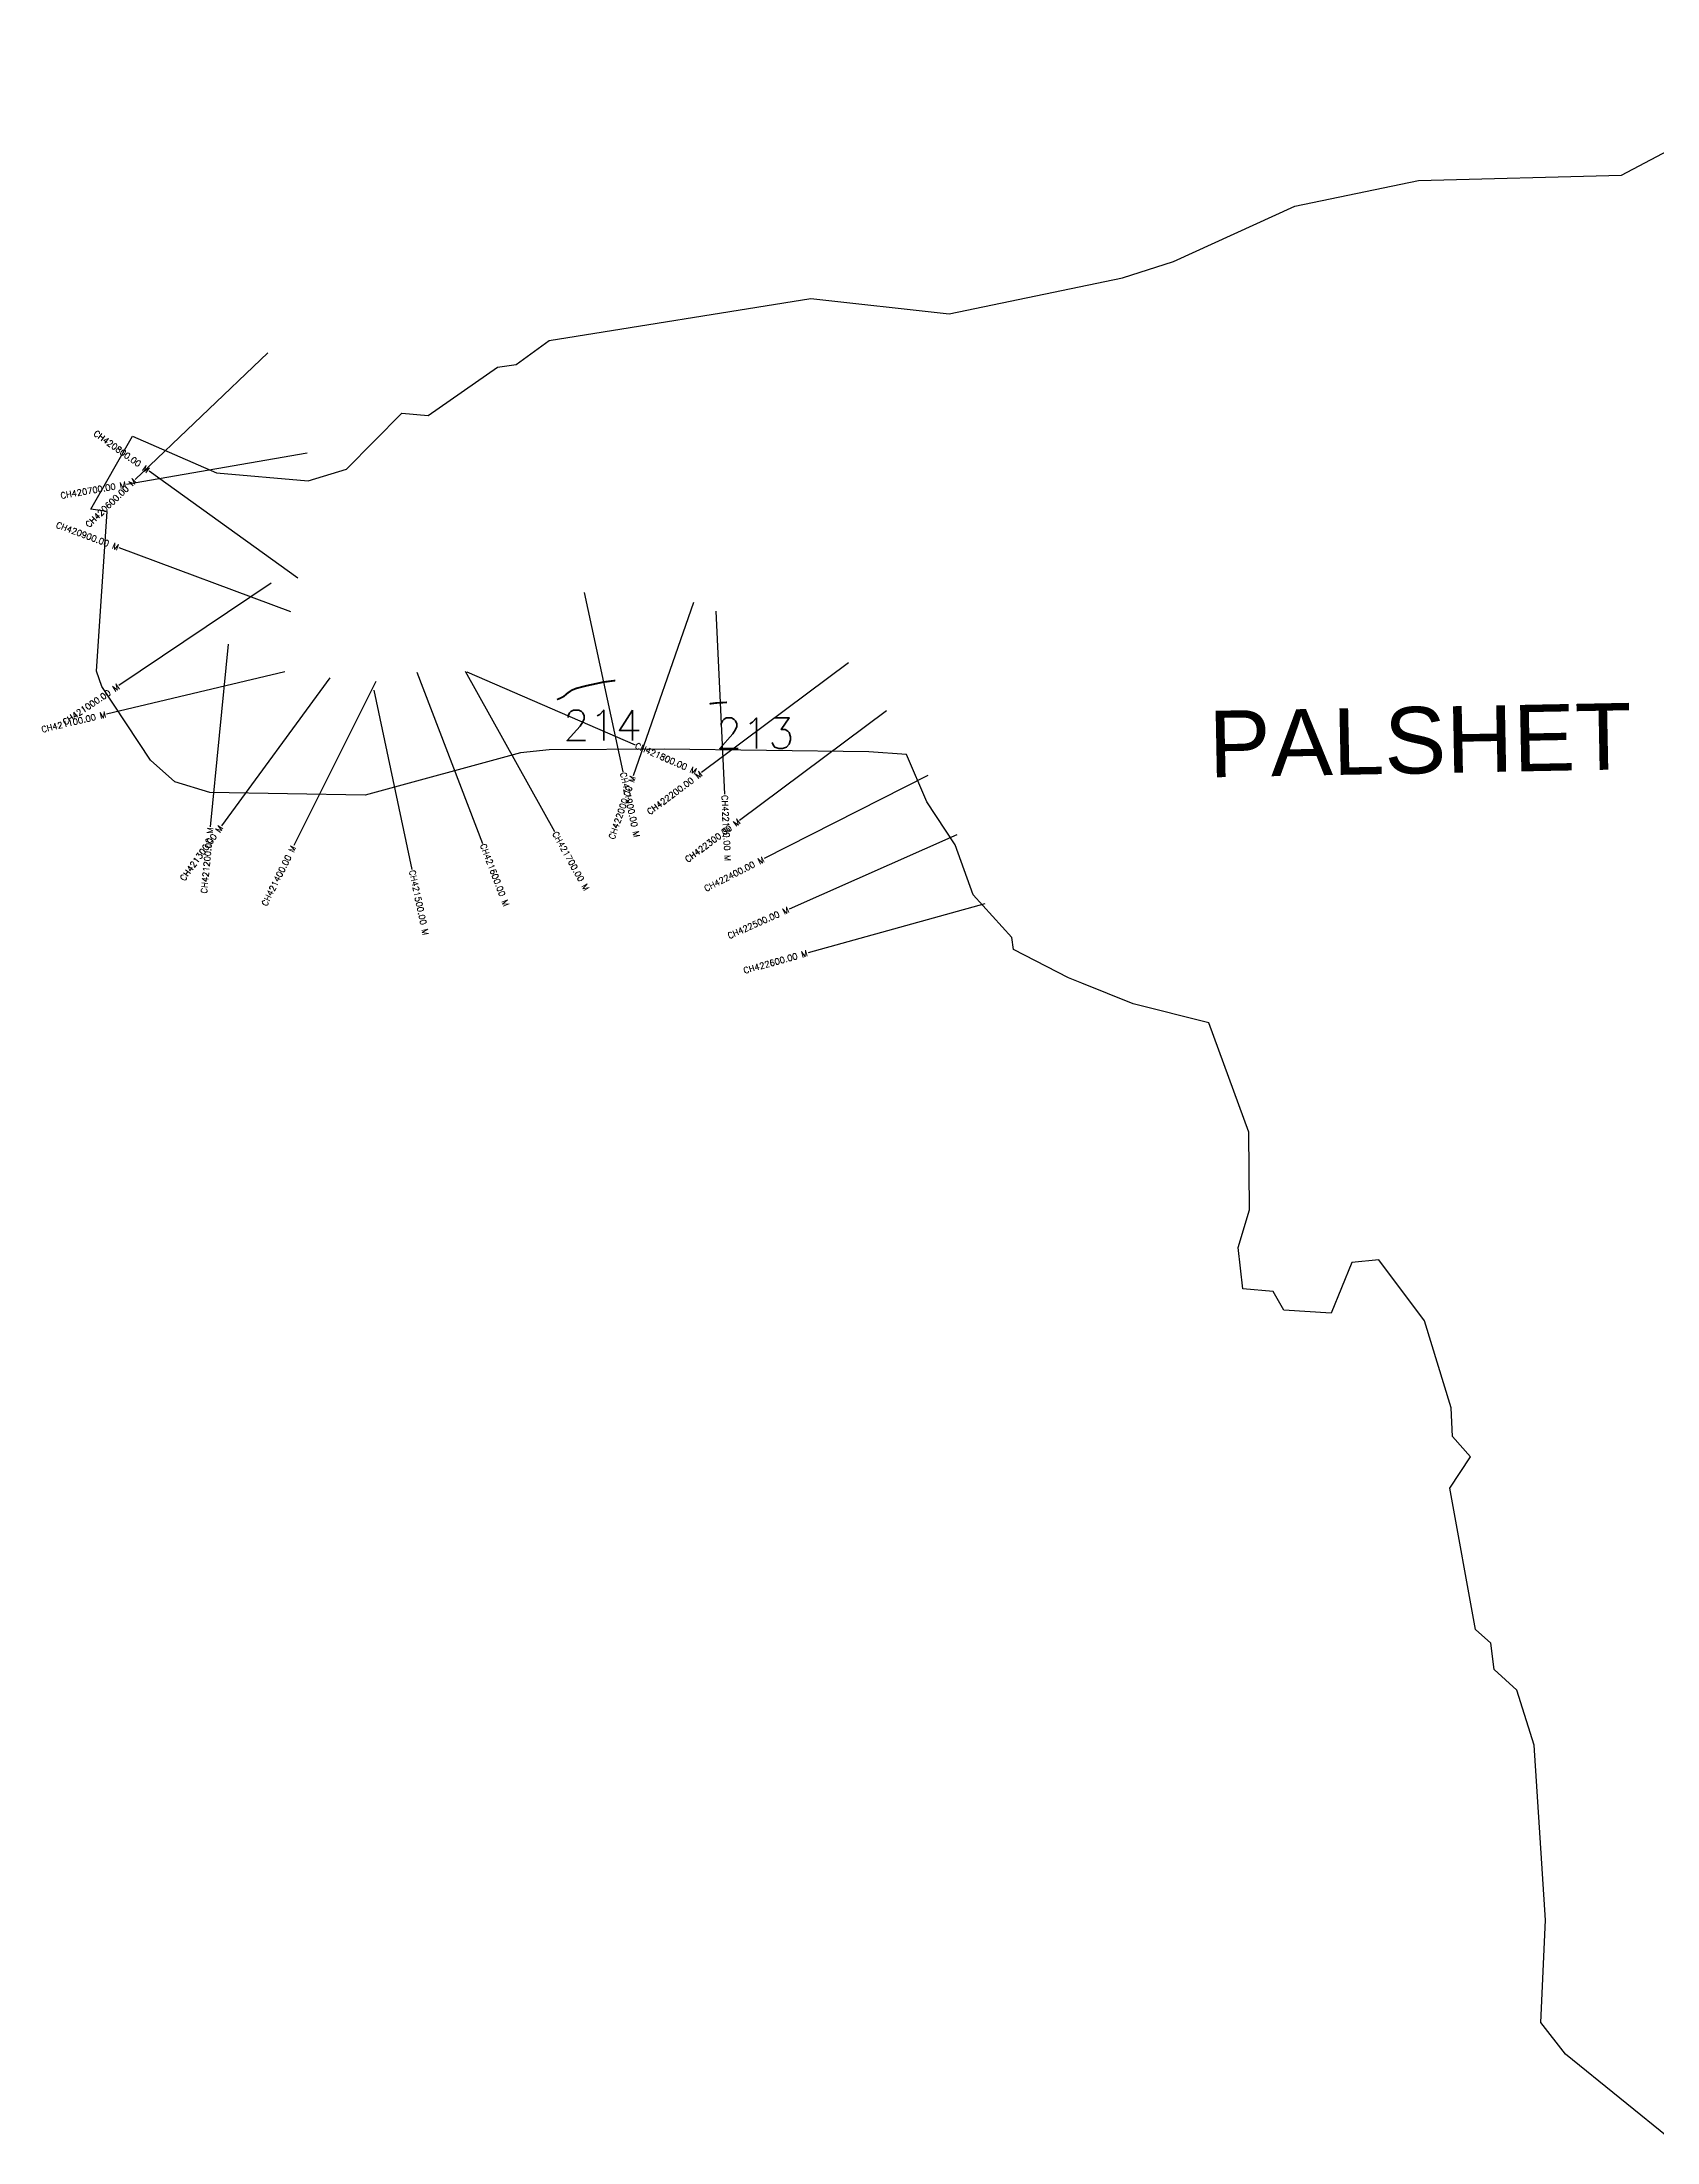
# Model space of a CAD drawing. Header units: metres. Extents: x 307119 to 311687, y 1926129 to 1930527.
# Drawn here: x 307119 to 309761, y 1927067 to 1930501 of the extents above; entities that cross this region are included whole.
import ezdxf
from ezdxf.enums import TextEntityAlignment as Align

# ---------------------------------------------------------------- set-up
doc = ezdxf.new("R2010")
doc.units = ezdxf.units.M
for name, color, linetype in [('ARTIFICIALLY PROTECTED', 4, 'Continuous'), ('CS', 134, 'Continuous'), ('CSMark', 6, 'Continuous'), ('VILLAGE NAME', 250, 'Continuous')]:
    doc.layers.add(name, color=color, linetype=linetype)
doc.styles.get("Standard").update_dxf_attribs({"font": 'simplex.shx'})

msp = doc.modelspace()

# ---------------------------------------------------------------- linework, layer by layer
at = {"color": 6, "flags": 128}
for points in [[(307266.6, 1929856.4), (307404, 1929796.4), (307553.8, 1929783.8), (307616.6, 1929802.8), (307707.1, 1929894), (307750.5, 1929890.6), (307863.9, 1929969.5), (307894.1, 1929973.9), (307948.1, 1930013), (308376.2, 1930081.5), (308602.7, 1930056.7), (308886, 1930115.8), (308969.5, 1930142.3), (309168, 1930232.9), (309370.4, 1930274.5), (309702.7, 1930283.6), (310115.4, 1930501.3)], [(309788.8, 1927066.6), (309610.9, 1927210.4), (309570.7, 1927262), (309578.2, 1927429.7), (309559.8, 1927715.9), (309531.2, 1927805.6), (309494.5, 1927839.6), (309488.7, 1927882.3), (309463.8, 1927904.6), (309421.9, 1928135.9), (309455.3, 1928187.4), (309425.8, 1928220.3), (309424, 1928267.2), (309380.5, 1928409.9), (309305.5, 1928509.2), (309261.5, 1928505.3), (309227.4, 1928422.2), (309150.4, 1928427.2), (309132.9, 1928457.9), (309083.1, 1928462.1), (309075.2, 1928529.6), (309093.9, 1928591.5), (309092.8, 1928718.5), (309027.6, 1928897.3), (308903.8, 1928928.4), (308819.4, 1928962.1), (308798.1, 1928970.5), (308707.8, 1929017), (308704.9, 1929036.5), (308642.1, 1929106.6), (308612.6, 1929188.3), (308566.1, 1929258.6), (308532.9, 1929336), (308471, 1929340.1), (308136.3, 1929344.7), (307948.5, 1929343.8), (307901.1, 1929338.9), (307647.1, 1929269.4), (307393.1, 1929273.7), (307336.1, 1929291.5), (307296, 1929326.9), (307216.3, 1929446.9), (307207.7, 1929472.3), (307225.1, 1929733.6), (307198.7, 1929737.4), (307266.6, 1929856.4)]]:
    msp.add_lwpolyline(points, dxfattribs=at)
at = {"layer": 'ARTIFICIALLY PROTECTED', "const_width": 3, "flags": 128}
for points in [[(307961, 1929425.6), (307968.8, 1929429.2), (307972.3, 1929431.1), (307977.9, 1929436), (307985, 1929441), (307992.3, 1929444), (308008, 1929448.1), (308037.5, 1929454.5), (308056.4, 1929456.9)], [(308210.6, 1929418.7), (308211.7, 1929419), (308223.3, 1929420.4), (308239.3, 1929421.2)]]:
    msp.add_lwpolyline(points, dxfattribs=at)
at = {"layer": 'CS'}
for p, q in [((307488, 1929993), (307271.2, 1929785.6)), ((307552.4, 1929828.8), (307256.8, 1929777.7)), ((307537.3, 1929624.2), (307293.6, 1929799.1)), ((307525.8, 1929569.1), (307244.7, 1929673.9)), ((307493.5, 1929616), (307244.5, 1929448.7)), ((308005.5, 1929601), (308068.8, 1929307.8)), ((308184.1, 1929584.7), (308085.9, 1929301.3)), ((308221, 1929570.5), (308235.3, 1929270.8)), ((307423, 1929516.2), (307393.8, 1929217.6)), ((308438, 1929485.9), (308197.7, 1929306.3)), ((307516, 1929470.9), (307224, 1929401.8)), ((307589.3, 1929461.4), (307412.1, 1929219.3)), ((307664.8, 1929455.4), (307530.7, 1929187)), ((307661.6, 1929441.3), (307723.8, 1929147.8)), ((307732, 1929470.7), (307839.4, 1929190.5)), ((307811, 1929472), (307956.8, 1929209.9)), ((307813.6, 1929471.4), (308088.7, 1929351.6)), ((308500.3, 1929407.5), (308259.8, 1929228.2)), ((308567.5, 1929301.8), (308300.2, 1929165.6)), ((308615.1, 1929204.8), (308340.9, 1929083.1)), ((308660.8, 1929091.9), (308371.7, 1929011.6))]:
    msp.add_line(p, q, dxfattribs=at)

# ---------------------------------------------------------------- texts
at = {"char_height": 50, "attachment_point": 1}
for s, insert in [('214', (307971, 1929408.6)), ('213', (308220.9, 1929395.8))]:
    msp.add_mtext_dynamic_manual_height_columns(s, width=84.374, gutter_width=1, heights=[74.2], dxfattribs=dict(at, insert=insert))
at = {"layer": 'CSMark'}
for s, rotation, p in [('CH420800.00 M', 324.3266, (307292.8, 1929799.7)), ('CH420600.00 M', 43.7169, (307270.4, 1929785)), ('CH420700.00 M', 9.7894, (307255.8, 1929777.6)), ('CH420900.00 M', 339.5523, (307243.8, 1929674.3)), ('CH421000.00 M', 33.8939, (307243.7, 1929448.1)), ('CH421100.00 M', 13.3157, (307223.1, 1929401.6)), ('CH422200.00 M', 36.7872, (308196.9, 1929305.7)), ('CH422000.00 M', 70.8943, (308085.5, 1929300.3)), ('CH421300.00 M', 53.8026, (307411.5, 1929218.5)), ('CH421200.00 M', 84.4288, (307393.8, 1929216.6)), ('CH422300.00 M', 36.7029, (308259, 1929227.6)), ('CH421400.00 M', 63.4493, (307530.2, 1929186.1)), ('CH422400.00 M', 27.003, (308299.3, 1929165.1)), ('CH422500.00 M', 23.9415, (308340, 1929082.7)), ('CH422600.00 M', 15.5362, (308370.8, 1929011.3))]:
    msp.add_text(s, height=10, rotation=rotation, dxfattribs=at).set_placement(p, align=Align.MIDDLE_RIGHT)
for s, rotation, p in [('CH421800.00 M', 336.4565, (308089.6, 1929351.2)), ('CH421900.00 M', 282.1806, (308069, 1929306.8)), ('CH422100.00 M', 272.7193, (308235.3, 1929269.8)), ('CH421700.00 M', 299.0802, (307957.3, 1929209)), ('CH421600.00 M', 290.9632, (307839.7, 1929189.6)), ('CH421500.00 M', 281.9794, (307724, 1929146.8))]:
    msp.add_text(s, height=10, rotation=rotation, dxfattribs=at).set_placement(p, align=Align.MIDDLE_LEFT)
at = {"layer": 'VILLAGE NAME', "insert": (309026.1, 1929407.2), "char_height": 108.748, "attachment_point": 1, "rotation": 1.1028}
msp.add_mtext_dynamic_manual_height_columns('{\\fArial|b0|i0|c0|p34;PALSHET}', width=1571.314, gutter_width=543.7, heights=[0], dxfattribs=at)

doc.saveas('drawing.dxf')
